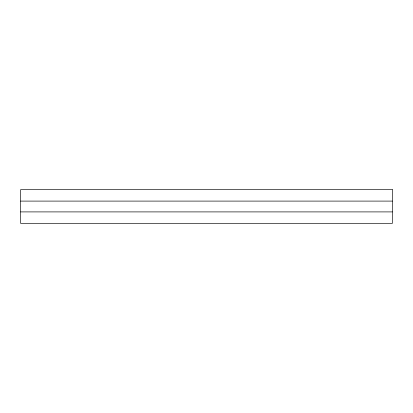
<?xml version="1.0" encoding="UTF-8"?>
<svg xmlns="http://www.w3.org/2000/svg" width="413" height="413" viewBox="0 0 413 413"><rect width="100%" height="100%" fill="white"/><g stroke="black" fill="none" stroke-linecap="round" stroke-linejoin="round"><path stroke-width="0.62" d="M20.65 201.095L392.35 201.095M20.65 211.905L392.35 211.905M392.35 189.603L20.65 189.603L20.65 223.397L392.35 223.397L392.35 189.603"/></g></svg>
